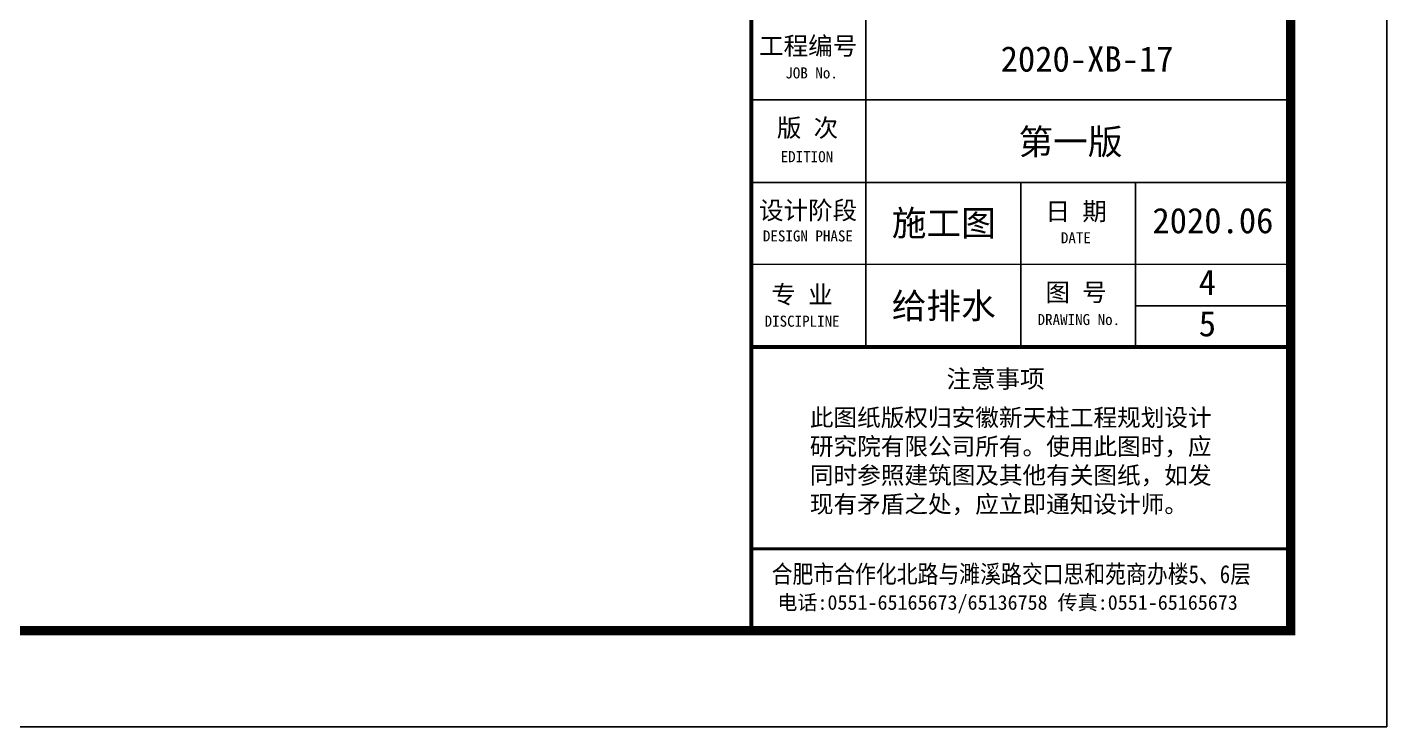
# Model space of a CAD drawing. Extents: x 4995099 to 5303443, y 4627657 to 4889583.
# Drawn here: x 5275159 to 5303443, y 4717838 to 4732394 of the extents above; entities that cross this region are included whole.
import ezdxf

# ---------------------------------------------------------------- set-up
doc = ezdxf.new("R2010")
doc.units = 0
doc.header["$LTSCALE"] = 1000
doc.header["$MEASUREMENT"] = 0
for name, color, linetype in [('46', 7, 'CONTINUOUS'), ('PUB_TEXT', 7, 'CONTINUOUS'), ('PUB_TITLE', 4, 'CONTINUOUS')]:
    doc.layers.add(name, color=color, linetype=linetype)
doc.styles.add('TQ', font='')
doc.styles.get('TQ').set_extended_font_data('SimSun')

# ---------------------------------------------------------------- blocks, each defined once
blk = doc.blocks.new('ly')
at = {"layer": 'PUB_TEXT', "insert": (-5884, 1715), "char_height": 212, "width": 5144.75, "attachment_point": 1, "style": 'TQ'}
blk.add_mtext('此图纸版权归安徽新天柱工程规划设计研究院有限公司所有。使用此图时，应同时参照建筑图及其他有关图纸，如发现有矛盾之处，应立即通知设计师。', dxfattribs=at)

msp = doc.modelspace()

# ---------------------------------------------------------------- linework, layer by layer
at = {"layer": 'PUB_TEXT'}
for p, q in [((5301443, 4719838.2), (5301443.1, 4720813.1)), ((5301448, 4719837.8), (5299887.2, 4719837.9))]:
    msp.add_line(p, q, dxfattribs=at)
at = {"layer": 'PUB_TITLE'}
for p, q in [((5292603.8, 4725738.4), (5292604.2, 4732582.6)), ((5290223.7, 4730882.7), (5301443.7, 4730882)), ((5290223.6, 4729160.7), (5301443.6, 4729160)), ((5295832.6, 4725738.2), (5295832.8, 4729160.3)), ((5298212.6, 4725738.1), (5298212.8, 4729160.2)), ((5290223.5, 4727460.7), (5301477.9, 4727460)), ((5301443.4, 4726598.9), (5298212.7, 4726599.1))]:
    msp.add_line(p, q, dxfattribs=at)
at = {"layer": 'PUB_TITLE', "lineweight": 40}
msp.add_line((5290223.2, 4721538.9), (5301443.1, 4721538.2), dxfattribs=at)
at = {"layer": 'PUB_TITLE'}
msp.add_lwpolyline([(5184643, 4717838.2), (5303443, 4717838.2), (5303443, 4801838.2), (5184643, 4801838.2)], close=True, dxfattribs=at)
at = {"layer": 'PUB_TITLE', "const_width": 200}
msp.add_lwpolyline([(5189643, 4719838.2), (5301443, 4719838.2), (5301443, 4799838.2), (5189643, 4799838.2)], close=True, dxfattribs=at)
at = {"layer": 'PUB_TITLE', "lineweight": 40, "const_width": 85, "elevation": 0}
for points in [[(5290228, 4799838.5), (5290223.1, 4719838.9)], [(5290228, 4799838.5), (5290223.1, 4719838.9)], [(5290223.4, 4725738.6), (5301388.2, 4725737.9)]]:
    msp.add_lwpolyline(points, dxfattribs=at)

# ---------------------------------------------------------------- block references
at = {"layer": 'PUB_TEXT', "xscale": 1.699990361479799, "yscale": 1.699990361479799, "zscale": 1.699990361479799, "rotation": 359.9964428982932}
msp.add_blockref('ly', (5301443.1, 4721538.2, 0), dxfattribs=at)

# ---------------------------------------------------------------- texts
at = {"layer": '46', "linetype": 'Continuous', "style": 'TQ'}
for s, height, p in [('2020-XB-17', 528.65, (5295409.8, 4731469.2, 0)), ('第一版', 528.65, (5295781.5, 4729747.2, 0)), ('施工图', 528.65, (5293144.9, 4728055.4, 0)), ('2020.06', 528.65, (5298567, 4728106.7, 0)), ('4', 528.6, (5299530.8, 4726823.8, 0)), ('给排水', 528.65, (5293144.7, 4726333.3, 0)), ('5', 528.6, (5299530.8, 4725962.8, 0))]:
    msp.add_text(s, height=height, rotation=359.99644, dxfattribs=at).set_placement(p)
at = {"layer": 'PUB_TEXT', "style": 'TQ'}
for s, height, p in [(' 工程编号', 374, (5290130.4, 4731817.7, 0)), ('      JOB No.', 229.499, (5289993.4, 4731328.4, 0)), ('  版 次', 374, (5290246.3, 4730113.4, 0)), ('     EDITION', 229.499, (5290052.6, 4729585.5, 0)), (' 设计阶段', 374, (5290130.2, 4728397.7, 0)), ('日 期', 374, (5296342.8, 4728376.2, 0)), ('     DESIGN PHASE', 229.499, (5289683, 4727936.1, 0)), ('         DATE', 229.499, (5295257.3, 4727897.9, 0)), ('图 号', 374, (5296342.7, 4726692.4, 0)), ('  专 业', 374, (5290130.1, 4726644.5, 0)), ('     DISCIPLINE', 229.499, (5289718.3, 4726163.2, 0)), ('     DRAWING No.', 229.499, (5295397.3, 4726197.4, 0)), ('注意事项', 374, (5294282.7, 4724890.8, 0)), ('电话:0551-65165673/65136758 传真:0551-65165673', 305.998, (5290763.7, 4720273.7, -55.6))]:
    msp.add_text(s, height=height, rotation=359.99644, dxfattribs=at).set_placement(p)
at = {"layer": 'PUB_TEXT', "style": 'TQ', "width": 0.85}
msp.add_text('合肥市合作化北路与濉溪路交口思和苑商办楼5、6层 ', height=373.998, rotation=359.99644, dxfattribs=at).set_placement((5290646, 4720830, -55.6))

doc.saveas('drawing.dxf')
